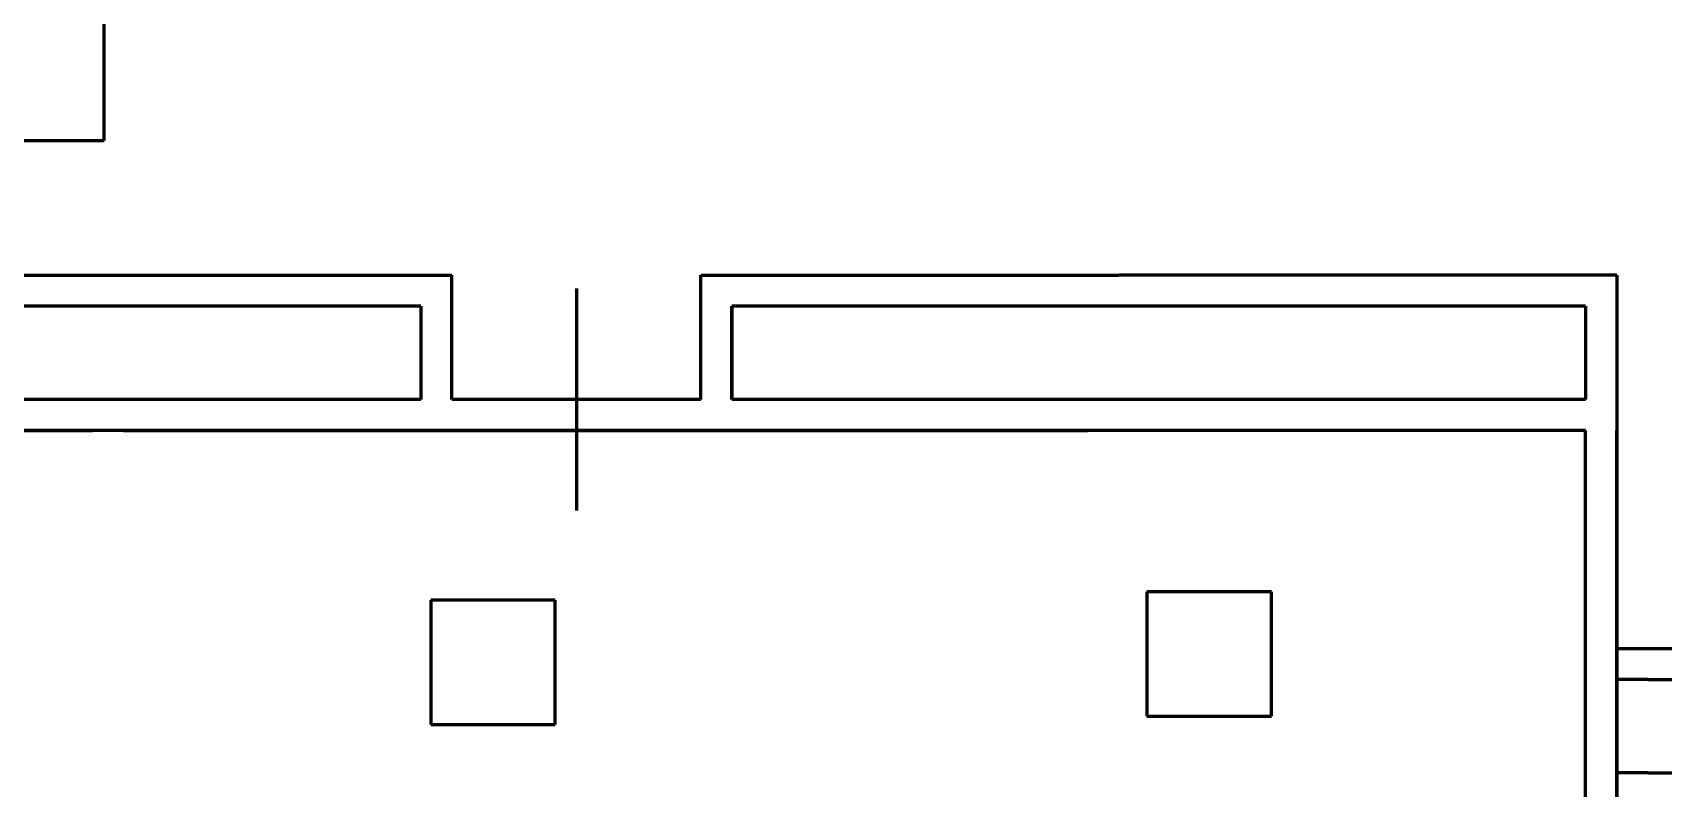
# Model space of a CAD drawing. Extents: x 0 to 297, y 0 to 292.
# Drawn here: x 101.14 to 127.35, y 85.36 to 97.5 of the extents above; entities that cross this region are included whole.
import ezdxf

# ---------------------------------------------------------------- set-up
doc = ezdxf.new("R2010")
doc.units = 0
doc.header["$MEASUREMENT"] = 0
doc.linetypes.add('K5LT_BASIC', pattern=[0])
doc.layers.add('Системный слой', color=7, linetype='Continuous')

# ---------------------------------------------------------------- blocks, each defined once
blk = doc.blocks.new('*U')
at = {"layer": 'Системный слой', "linetype": 'K5LT_BASIC', "lineweight": 60}
for p, q in [((102.288, 95.771), (102.288, 97.771)), ((100.288, 95.771), (102.288, 95.771)), ((109.541, 88.381), (107.541, 88.381)), ((107.541, 88.381), (107.541, 86.381)), ((109.541, 86.381), (109.541, 88.381)), ((121.05, 88.514), (119.05, 88.514)), ((119.05, 88.514), (119.05, 86.514)), ((121.05, 86.514), (121.05, 88.514)), ((119.05, 86.514), (121.05, 86.514)), ((107.541, 86.381), (109.541, 86.381))]:
    blk.add_line(p, q, dxfattribs=at)

msp = doc.modelspace()

# ---------------------------------------------------------------- linework, layer by layer
at = {"layer": 'Системный слой', "linetype": 'K5LT_BASIC', "lineweight": 60}
for p, q in [((82.775, 93.606), (107.879, 93.606)), ((107.879, 91.606), (107.879, 93.606)), ((111.879, 93.606), (118.6, 93.606)), ((111.879, 91.606), (111.879, 93.606)), ((126.6, 93.607), (118.6, 93.606)), ((126.6, 93.607), (126.6, 91.106)), ((126.6, 93.607), (126.6, 71.106)), ((109.879, 93.392), (109.879, 89.82)), ((107.379, 93.106), (83.275, 93.106)), ((107.379, 93.106), (107.379, 91.606)), ((112.379, 93.106), (112.379, 91.606)), ((118.1, 93.106), (112.379, 93.106)), ((112.379, 91.606), (112.379, 93.106)), ((126.1, 93.107), (118.1, 93.106)), ((126.1, 93.107), (126.1, 91.606)), ((107.379, 91.606), (83.275, 91.606)), ((111.879, 91.606), (107.879, 91.606)), ((118.1, 91.606), (112.379, 91.606)), ((126.1, 91.606), (118.1, 91.606)), ((94.6, 91.106), (102.1, 91.106)), ((126.1, 91.106), (94.6, 91.106)), ((118.1, 91.106), (102.6, 91.106)), ((102.6, 91.106), (118.1, 91.106)), ((126.1, 91.106), (118.1, 91.106)), ((126.1, 71.106), (126.1, 91.106)), ((126.6, 71.106), (126.6, 91.106)), ((126.6, 87.606), (146.798, 87.606)), ((127.1, 87.106), (126.6, 87.106)), ((127.1, 87.106), (146.299, 87.106)), ((127.1, 85.606), (126.6, 85.606)), ((127.1, 85.606), (146.799, 85.606))]:
    msp.add_line(p, q, dxfattribs=at)

# ---------------------------------------------------------------- block references
at = {"layer": 'Системный слой'}
msp.add_blockref('*U', (0, 0), dxfattribs=at)
msp.add_blockref('*U', (0, 0), dxfattribs=at)
msp.add_blockref('*U', (0, 0), dxfattribs=at)
msp.add_blockref('*U', (0, 0), dxfattribs=at)
msp.add_blockref('*U', (0, 0), dxfattribs=at)
msp.add_blockref('*U', (0, 0), dxfattribs=at)
msp.add_blockref('*U', (0, 0), dxfattribs=at)
msp.add_blockref('*U', (0, 0), dxfattribs=at)
msp.add_blockref('*U', (0, 0), dxfattribs=at)
msp.add_blockref('*U', (0, 0), dxfattribs=at)
msp.add_blockref('*U', (0, 0), dxfattribs=at)
msp.add_blockref('*U', (0, 0), dxfattribs=at)
msp.add_blockref('*U', (0, 0), dxfattribs=at)
msp.add_blockref('*U', (0, 0), dxfattribs=at)
msp.add_blockref('*U', (0, 0), dxfattribs=at)
msp.add_blockref('*U', (0, 0), dxfattribs=at)
msp.add_blockref('*U', (0, 0), dxfattribs=at)
msp.add_blockref('*U', (0, 0), dxfattribs=at)
msp.add_blockref('*U', (0, 0), dxfattribs=at)
msp.add_blockref('*U', (0, 0), dxfattribs=at)
msp.add_blockref('*U', (0, 0), dxfattribs=at)
msp.add_blockref('*U', (0, 0), dxfattribs=at)
msp.add_blockref('*U', (0, 0), dxfattribs=at)
msp.add_blockref('*U', (0, 0), dxfattribs=at)
msp.add_blockref('*U', (0, 0), dxfattribs=at)
msp.add_blockref('*U', (0, 0), dxfattribs=at)
msp.add_blockref('*U', (0, 0), dxfattribs=at)
msp.add_blockref('*U', (0, 0), dxfattribs=at)
msp.add_blockref('*U', (0, 0), dxfattribs=at)
msp.add_blockref('*U', (0, 0), dxfattribs=at)
msp.add_blockref('*U', (0, 0), dxfattribs=at)
msp.add_blockref('*U', (0, 0), dxfattribs=at)
msp.add_blockref('*U', (0, 0), dxfattribs=at)
msp.add_blockref('*U', (0, 0), dxfattribs=at)
msp.add_blockref('*U', (0, 0), dxfattribs=at)
msp.add_blockref('*U', (0, 0), dxfattribs=at)
msp.add_blockref('*U', (0, 0), dxfattribs=at)
msp.add_blockref('*U', (0, 0), dxfattribs=at)
msp.add_blockref('*U', (0, 0), dxfattribs=at)
msp.add_blockref('*U', (0, 0), dxfattribs=at)
msp.add_blockref('*U', (0, 0), dxfattribs=at)
msp.add_blockref('*U', (0, 0), dxfattribs=at)
msp.add_blockref('*U', (0, 0), dxfattribs=at)
msp.add_blockref('*U', (0, 0), dxfattribs=at)
msp.add_blockref('*U', (0, 0), dxfattribs=at)
msp.add_blockref('*U', (0, 0), dxfattribs=at)
msp.add_blockref('*U', (0, 0), dxfattribs=at)
msp.add_blockref('*U', (0, 0), dxfattribs=at)
msp.add_blockref('*U', (0, 0), dxfattribs=at)
msp.add_blockref('*U', (0, 0), dxfattribs=at)
msp.add_blockref('*U', (0, 0), dxfattribs=at)
msp.add_blockref('*U', (0, 0), dxfattribs=at)
msp.add_blockref('*U', (0, 0), dxfattribs=at)
msp.add_blockref('*U', (0, 0), dxfattribs=at)
msp.add_blockref('*U', (0, 0), dxfattribs=at)
msp.add_blockref('*U', (0, 0), dxfattribs=at)
msp.add_blockref('*U', (0, 0), dxfattribs=at)
msp.add_blockref('*U', (0, 0), dxfattribs=at)
msp.add_blockref('*U', (0, 0), dxfattribs=at)
msp.add_blockref('*U', (0, 0), dxfattribs=at)
msp.add_blockref('*U', (0, 0), dxfattribs=at)
msp.add_blockref('*U', (0, 0), dxfattribs=at)
msp.add_blockref('*U', (0, 0), dxfattribs=at)
msp.add_blockref('*U', (0, 0), dxfattribs=at)
msp.add_blockref('*U', (0, 0), dxfattribs=at)
msp.add_blockref('*U', (0, 0), dxfattribs=at)
msp.add_blockref('*U', (0, 0), dxfattribs=at)
msp.add_blockref('*U', (0, 0), dxfattribs=at)
msp.add_blockref('*U', (0, 0), dxfattribs=at)
msp.add_blockref('*U', (0, 0), dxfattribs=at)
msp.add_blockref('*U', (0, 0), dxfattribs=at)
msp.add_blockref('*U', (0, 0), dxfattribs=at)
msp.add_blockref('*U', (0, 0), dxfattribs=at)
msp.add_blockref('*U', (0, 0), dxfattribs=at)
msp.add_blockref('*U', (0, 0), dxfattribs=at)
msp.add_blockref('*U', (0, 0), dxfattribs=at)
msp.add_blockref('*U', (0, 0), dxfattribs=at)
msp.add_blockref('*U', (0, 0), dxfattribs=at)
msp.add_blockref('*U', (0, 0), dxfattribs=at)
msp.add_blockref('*U', (0, 0), dxfattribs=at)
msp.add_blockref('*U', (0, 0), dxfattribs=at)
msp.add_blockref('*U', (0, 0), dxfattribs=at)
msp.add_blockref('*U', (0, 0), dxfattribs=at)
msp.add_blockref('*U', (0, 0), dxfattribs=at)
msp.add_blockref('*U', (0, 0), dxfattribs=at)
msp.add_blockref('*U', (0, 0), dxfattribs=at)
msp.add_blockref('*U', (0, 0), dxfattribs=at)
msp.add_blockref('*U', (0, 0), dxfattribs=at)
msp.add_blockref('*U', (0, 0), dxfattribs=at)
msp.add_blockref('*U', (0, 0), dxfattribs=at)
msp.add_blockref('*U', (0, 0), dxfattribs=at)
msp.add_blockref('*U', (0, 0), dxfattribs=at)
msp.add_blockref('*U', (0, 0), dxfattribs=at)
msp.add_blockref('*U', (0, 0), dxfattribs=at)
msp.add_blockref('*U', (0, 0), dxfattribs=at)
msp.add_blockref('*U', (0, 0), dxfattribs=at)
msp.add_blockref('*U', (0, 0), dxfattribs=at)
msp.add_blockref('*U', (0, 0), dxfattribs=at)
msp.add_blockref('*U', (0, 0), dxfattribs=at)
msp.add_blockref('*U', (0, 0), dxfattribs=at)
msp.add_blockref('*U', (0, 0), dxfattribs=at)
msp.add_blockref('*U', (0, 0), dxfattribs=at)
msp.add_blockref('*U', (0, 0), dxfattribs=at)
msp.add_blockref('*U', (0, 0), dxfattribs=at)
msp.add_blockref('*U', (0, 0), dxfattribs=at)
msp.add_blockref('*U', (0, 0), dxfattribs=at)
msp.add_blockref('*U', (0, 0), dxfattribs=at)
msp.add_blockref('*U', (0, 0), dxfattribs=at)
msp.add_blockref('*U', (0, 0), dxfattribs=at)
msp.add_blockref('*U', (0, 0), dxfattribs=at)
msp.add_blockref('*U', (0, 0), dxfattribs=at)
msp.add_blockref('*U', (0, 0), dxfattribs=at)
msp.add_blockref('*U', (0, 0), dxfattribs=at)
msp.add_blockref('*U', (0, 0), dxfattribs=at)
msp.add_blockref('*U', (0, 0), dxfattribs=at)
msp.add_blockref('*U', (0, 0), dxfattribs=at)
msp.add_blockref('*U', (0, 0), dxfattribs=at)
msp.add_blockref('*U', (0, 0), dxfattribs=at)
msp.add_blockref('*U', (0, 0), dxfattribs=at)
msp.add_blockref('*U', (0, 0), dxfattribs=at)
msp.add_blockref('*U', (0, 0), dxfattribs=at)
msp.add_blockref('*U', (0, 0), dxfattribs=at)
msp.add_blockref('*U', (0, 0), dxfattribs=at)
msp.add_blockref('*U', (0, 0), dxfattribs=at)
msp.add_blockref('*U', (0, 0), dxfattribs=at)
msp.add_blockref('*U', (0, 0), dxfattribs=at)
msp.add_blockref('*U', (0, 0), dxfattribs=at)
msp.add_blockref('*U', (0, 0), dxfattribs=at)
msp.add_blockref('*U', (0, 0), dxfattribs=at)
msp.add_blockref('*U', (0, 0), dxfattribs=at)
msp.add_blockref('*U', (0, 0), dxfattribs=at)
msp.add_blockref('*U', (0, 0), dxfattribs=at)
msp.add_blockref('*U', (0, 0), dxfattribs=at)
msp.add_blockref('*U', (0, 0), dxfattribs=at)
msp.add_blockref('*U', (0, 0), dxfattribs=at)
msp.add_blockref('*U', (0, 0), dxfattribs=at)
msp.add_blockref('*U', (0, 0), dxfattribs=at)
msp.add_blockref('*U', (0, 0), dxfattribs=at)
msp.add_blockref('*U', (0, 0), dxfattribs=at)
msp.add_blockref('*U', (0, 0), dxfattribs=at)
msp.add_blockref('*U', (0, 0), dxfattribs=at)
msp.add_blockref('*U', (0, 0), dxfattribs=at)
msp.add_blockref('*U', (0, 0), dxfattribs=at)
msp.add_blockref('*U', (0, 0), dxfattribs=at)
msp.add_blockref('*U', (0, 0), dxfattribs=at)
msp.add_blockref('*U', (0, 0), dxfattribs=at)
msp.add_blockref('*U', (0, 0), dxfattribs=at)
msp.add_blockref('*U', (0, 0), dxfattribs=at)
msp.add_blockref('*U', (0, 0), dxfattribs=at)
msp.add_blockref('*U', (0, 0), dxfattribs=at)
msp.add_blockref('*U', (0, 0), dxfattribs=at)
msp.add_blockref('*U', (0, 0), dxfattribs=at)
msp.add_blockref('*U', (0, 0), dxfattribs=at)
msp.add_blockref('*U', (0, 0), dxfattribs=at)
msp.add_blockref('*U', (0, 0), dxfattribs=at)
msp.add_blockref('*U', (0, 0), dxfattribs=at)
msp.add_blockref('*U', (0, 0), dxfattribs=at)
msp.add_blockref('*U', (0, 0), dxfattribs=at)
msp.add_blockref('*U', (0, 0), dxfattribs=at)
msp.add_blockref('*U', (0, 0), dxfattribs=at)
msp.add_blockref('*U', (0, 0), dxfattribs=at)
msp.add_blockref('*U', (0, 0), dxfattribs=at)
msp.add_blockref('*U', (0, 0), dxfattribs=at)
msp.add_blockref('*U', (0, 0), dxfattribs=at)
msp.add_blockref('*U', (0, 0), dxfattribs=at)
msp.add_blockref('*U', (0, 0), dxfattribs=at)
msp.add_blockref('*U', (0, 0), dxfattribs=at)
msp.add_blockref('*U', (0, 0), dxfattribs=at)
msp.add_blockref('*U', (0, 0), dxfattribs=at)
msp.add_blockref('*U', (0, 0), dxfattribs=at)
msp.add_blockref('*U', (0, 0), dxfattribs=at)
msp.add_blockref('*U', (0, 0), dxfattribs=at)
msp.add_blockref('*U', (0, 0), dxfattribs=at)
msp.add_blockref('*U', (0, 0), dxfattribs=at)
msp.add_blockref('*U', (0, 0), dxfattribs=at)
msp.add_blockref('*U', (0, 0), dxfattribs=at)
msp.add_blockref('*U', (0, 0), dxfattribs=at)
msp.add_blockref('*U', (0, 0), dxfattribs=at)
msp.add_blockref('*U', (0, 0), dxfattribs=at)
msp.add_blockref('*U', (0, 0), dxfattribs=at)
msp.add_blockref('*U', (0, 0), dxfattribs=at)
msp.add_blockref('*U', (0, 0), dxfattribs=at)
msp.add_blockref('*U', (0, 0), dxfattribs=at)
msp.add_blockref('*U', (0, 0), dxfattribs=at)
msp.add_blockref('*U', (0, 0), dxfattribs=at)
msp.add_blockref('*U', (0, 0), dxfattribs=at)
msp.add_blockref('*U', (0, 0), dxfattribs=at)
msp.add_blockref('*U', (0, 0), dxfattribs=at)
msp.add_blockref('*U', (0, 0), dxfattribs=at)
msp.add_blockref('*U', (0, 0), dxfattribs=at)
msp.add_blockref('*U', (0, 0), dxfattribs=at)
msp.add_blockref('*U', (0, 0), dxfattribs=at)
msp.add_blockref('*U', (0, 0), dxfattribs=at)
msp.add_blockref('*U', (0, 0), dxfattribs=at)
msp.add_blockref('*U', (0, 0), dxfattribs=at)
msp.add_blockref('*U', (0, 0), dxfattribs=at)
msp.add_blockref('*U', (0, 0), dxfattribs=at)
msp.add_blockref('*U', (0, 0), dxfattribs=at)
msp.add_blockref('*U', (0, 0), dxfattribs=at)
msp.add_blockref('*U', (0, 0), dxfattribs=at)
msp.add_blockref('*U', (0, 0), dxfattribs=at)
msp.add_blockref('*U', (0, 0), dxfattribs=at)
msp.add_blockref('*U', (0, 0), dxfattribs=at)
msp.add_blockref('*U', (0, 0), dxfattribs=at)
msp.add_blockref('*U', (0, 0), dxfattribs=at)
msp.add_blockref('*U', (0, 0), dxfattribs=at)
msp.add_blockref('*U', (0, 0), dxfattribs=at)
msp.add_blockref('*U', (0, 0), dxfattribs=at)
msp.add_blockref('*U', (0, 0), dxfattribs=at)
msp.add_blockref('*U', (0, 0), dxfattribs=at)
msp.add_blockref('*U', (0, 0), dxfattribs=at)
msp.add_blockref('*U', (0, 0), dxfattribs=at)
msp.add_blockref('*U', (0, 0), dxfattribs=at)
msp.add_blockref('*U', (0, 0), dxfattribs=at)
msp.add_blockref('*U', (0, 0), dxfattribs=at)
msp.add_blockref('*U', (0, 0), dxfattribs=at)
msp.add_blockref('*U', (0, 0), dxfattribs=at)
msp.add_blockref('*U', (0, 0), dxfattribs=at)
msp.add_blockref('*U', (0, 0), dxfattribs=at)
msp.add_blockref('*U', (0, 0), dxfattribs=at)
msp.add_blockref('*U', (0, 0), dxfattribs=at)
msp.add_blockref('*U', (0, 0), dxfattribs=at)
msp.add_blockref('*U', (0, 0), dxfattribs=at)
msp.add_blockref('*U', (0, 0), dxfattribs=at)
msp.add_blockref('*U', (0, 0), dxfattribs=at)
msp.add_blockref('*U', (0, 0), dxfattribs=at)
msp.add_blockref('*U', (0, 0), dxfattribs=at)
msp.add_blockref('*U', (0, 0), dxfattribs=at)
msp.add_blockref('*U', (0, 0), dxfattribs=at)
msp.add_blockref('*U', (0, 0), dxfattribs=at)
msp.add_blockref('*U', (0, 0), dxfattribs=at)
msp.add_blockref('*U', (0, 0), dxfattribs=at)
msp.add_blockref('*U', (0, 0), dxfattribs=at)
msp.add_blockref('*U', (0, 0), dxfattribs=at)
msp.add_blockref('*U', (0, 0), dxfattribs=at)
msp.add_blockref('*U', (0, 0), dxfattribs=at)
msp.add_blockref('*U', (0, 0), dxfattribs=at)
msp.add_blockref('*U', (0, 0), dxfattribs=at)
msp.add_blockref('*U', (0, 0), dxfattribs=at)
msp.add_blockref('*U', (0, 0), dxfattribs=at)
msp.add_blockref('*U', (0, 0), dxfattribs=at)
msp.add_blockref('*U', (0, 0), dxfattribs=at)
msp.add_blockref('*U', (0, 0), dxfattribs=at)
msp.add_blockref('*U', (0, 0), dxfattribs=at)
msp.add_blockref('*U', (0, 0), dxfattribs=at)
msp.add_blockref('*U', (0, 0), dxfattribs=at)
msp.add_blockref('*U', (0, 0), dxfattribs=at)
msp.add_blockref('*U', (0, 0), dxfattribs=at)
msp.add_blockref('*U', (0, 0), dxfattribs=at)
msp.add_blockref('*U', (0, 0), dxfattribs=at)
msp.add_blockref('*U', (0, 0), dxfattribs=at)
msp.add_blockref('*U', (0, 0), dxfattribs=at)
msp.add_blockref('*U', (0, 0), dxfattribs=at)
msp.add_blockref('*U', (0, 0), dxfattribs=at)
msp.add_blockref('*U', (0, 0), dxfattribs=at)
msp.add_blockref('*U', (0, 0), dxfattribs=at)
msp.add_blockref('*U', (0, 0), dxfattribs=at)
msp.add_blockref('*U', (0, 0), dxfattribs=at)
msp.add_blockref('*U', (0, 0), dxfattribs=at)
msp.add_blockref('*U', (0, 0), dxfattribs=at)
msp.add_blockref('*U', (0, 0), dxfattribs=at)
msp.add_blockref('*U', (0, 0), dxfattribs=at)
msp.add_blockref('*U', (0, 0), dxfattribs=at)
msp.add_blockref('*U', (0, 0), dxfattribs=at)
msp.add_blockref('*U', (0, 0), dxfattribs=at)
msp.add_blockref('*U', (0, 0), dxfattribs=at)
msp.add_blockref('*U', (0, 0), dxfattribs=at)
msp.add_blockref('*U', (0, 0), dxfattribs=at)
msp.add_blockref('*U', (0, 0), dxfattribs=at)
msp.add_blockref('*U', (0, 0), dxfattribs=at)
msp.add_blockref('*U', (0, 0), dxfattribs=at)
msp.add_blockref('*U', (0, 0), dxfattribs=at)
msp.add_blockref('*U', (0, 0), dxfattribs=at)
msp.add_blockref('*U', (0, 0), dxfattribs=at)
msp.add_blockref('*U', (0, 0), dxfattribs=at)
msp.add_blockref('*U', (0, 0), dxfattribs=at)
msp.add_blockref('*U', (0, 0), dxfattribs=at)
msp.add_blockref('*U', (0, 0), dxfattribs=at)
msp.add_blockref('*U', (0, 0), dxfattribs=at)
msp.add_blockref('*U', (0, 0), dxfattribs=at)
msp.add_blockref('*U', (0, 0), dxfattribs=at)
msp.add_blockref('*U', (0, 0), dxfattribs=at)
msp.add_blockref('*U', (0, 0), dxfattribs=at)
msp.add_blockref('*U', (0, 0), dxfattribs=at)
msp.add_blockref('*U', (0, 0), dxfattribs=at)
msp.add_blockref('*U', (0, 0), dxfattribs=at)
msp.add_blockref('*U', (0, 0), dxfattribs=at)
msp.add_blockref('*U', (0, 0), dxfattribs=at)
msp.add_blockref('*U', (0, 0), dxfattribs=at)
msp.add_blockref('*U', (0, 0), dxfattribs=at)
msp.add_blockref('*U', (0, 0), dxfattribs=at)
msp.add_blockref('*U', (0, 0), dxfattribs=at)
msp.add_blockref('*U', (0, 0), dxfattribs=at)
msp.add_blockref('*U', (0, 0), dxfattribs=at)
msp.add_blockref('*U', (0, 0), dxfattribs=at)
msp.add_blockref('*U', (0, 0), dxfattribs=at)
msp.add_blockref('*U', (0, 0), dxfattribs=at)
msp.add_blockref('*U', (0, 0), dxfattribs=at)
msp.add_blockref('*U', (0, 0), dxfattribs=at)
msp.add_blockref('*U', (0, 0), dxfattribs=at)
msp.add_blockref('*U', (0, 0), dxfattribs=at)
msp.add_blockref('*U', (0, 0), dxfattribs=at)
msp.add_blockref('*U', (0, 0), dxfattribs=at)
msp.add_blockref('*U', (0, 0), dxfattribs=at)
msp.add_blockref('*U', (0, 0), dxfattribs=at)

doc.saveas('drawing.dxf')
